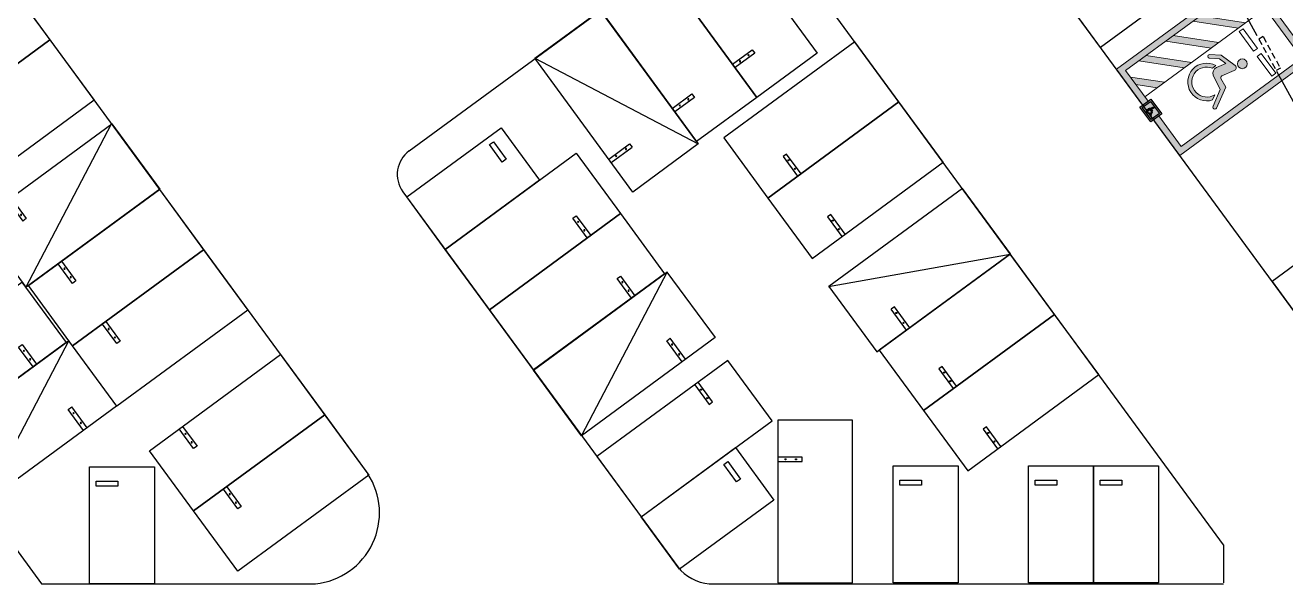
# Model space of a CAD drawing. Header units: millimetres. Extents: x 75184266 to 76346726, y -35850126 to -33679385.
# Drawn here: x 75362992 to 75401790, y -34629154 to -34611972 of the extents above; entities that cross this region are included whole.
import ezdxf

# ---------------------------------------------------------------- set-up
doc = ezdxf.new("R2010")
doc.units = ezdxf.units.MM
doc.header["$LTSCALE"] = 50
doc.header["$MEASUREMENT"] = 0
for name, pattern in [('HIDDEN2', [0.1875, 0.125, -0.0625]), ('XR-지하3층$0$H', [1.3, 0.8, -0.5]), ('XR-지하3층$0$HIDDEN2', [0.1875, 0.125, -0.0625])]:
    doc.linetypes.add(name, pattern=pattern)
for name, color, linetype in [('XR-지하3층$0$1HIDDEN2', 1, 'XR-지하3층$0$HIDDEN2'), ('XR-지하3층$0$5', 5, 'CONTINUOUS'), ('XR-지하3층$0$A-주차', 9, 'CONTINUOUS'), ('XR-지하3층$0$hat', 8, 'CONTINUOUS'), ('XR-지하3층$0$일반주차', 8, 'CONTINUOUS'), ('XR-지하3층$0$장애인', 11, 'CONTINUOUS'), ('XR-지하3층$0$확장형주차', 8, 'CONTINUOUS')]:
    doc.layers.add(name, color=color, linetype=linetype)
doc.layers.add('건축', color=8, linetype='CONTINUOUS', plot=False)

# ---------------------------------------------------------------- blocks, each defined once
blk = doc.blocks.new('XR-지하3층$0$일반형 주차')
at = {"layer": 'XR-지하3층$0$일반주차'}
for p, q in [((750, 3865), (0, 3865)), ((0, 3735), (750, 3735)), ((750, 3735), (750, 3865))]:
    blk.add_line(p, q, dxfattribs=at)
blk.add_lwpolyline([(2300, 5000), (0, 5000), (0, 0), (2300, 0)], close=True, dxfattribs=at)
for centre in [(238, 3800), (563, 3800)]:
    blk.add_circle(centre, 17.5, dxfattribs=at)
blk = doc.blocks.new('XR-지하3층$0$확장형 주차')
at = {"layer": 'XR-지하3층$0$확장형주차', "color": 7}
for p, q in [((0, 3965), (800, 3965)), ((800, 3835), (800, 3965)), ((0, 3835), (800, 3835))]:
    blk.add_line(p, q, dxfattribs=at)
blk.add_lwpolyline([(2500, 5100), (0, 0)], dxfattribs=at)
blk.add_lwpolyline([(2500, 5091), (0, 5091), (0, -9), (2500, -9)], close=True, dxfattribs=at)
for centre in [(238, 3900), (613, 3900)]:
    blk.add_circle(centre, 17.5, dxfattribs=at)
blk = doc.blocks.new('XR-지하3층$0$A$C73B52ADF')
at = {"layer": 'XR-지하3층$0$A-주차', "elevation": 0}
for points in [[(-2038, 2466), (-38, 2466), (-38, -1134), (-2038, -1134)], [(-1166, 2021), (-1166, 1871), (-1832, 1871), (-1832, 2021)]]:
    blk.add_lwpolyline(points, close=True, dxfattribs=at)
blk = doc.blocks.new('XR-지하3층$0$장애인 주차')
at = {"layer": 'XR-지하3층$0$5', "ltscale": 4}
h = blk.add_hatch(color=7, dxfattribs=at)
h.dxf.hatch_style = 1
h.paths.add_polyline_path([(3842, -695), (4402, -695), (4402, -1115), (3842, -1115)])
h.paths.add_polyline_path([(3892, -1065), (4352, -1065), (4352, -745), (3892, -745)], flags=16)
h.paths.add_polyline_path([(3982, -990), (3988, -973), (4011, -981), (4046, -898), (4136, -898), (4137, -881), (4072, -881), (4072, -863), (4138, -863), (4142, -810, -3.72247), (4161, -797), (4152, -916), (4058, -916), (4021, -1003)], flags=0)
h = blk.add_hatch(color=256, dxfattribs=at)
h.dxf.hatch_style = 1
h.paths.add_polyline_path([(4352, -1065), (4352, -745), (3892, -745), (3892, -1065)])
at = {"layer": 'XR-지하3층$0$hat'}
h = blk.add_hatch(color=7, dxfattribs=at)
edge = h.paths.add_edge_path()
edge.add_line((4161, -797), (4152, -916))
edge.add_line((4152, -916), (4058, -916))
edge.add_line((4058, -916), (4021, -1003))
edge.add_line((4021, -1003), (3982, -990))
edge.add_line((3982, -990), (3988, -973))
edge.add_line((3988, -973), (4011, -981))
edge.add_line((4011, -981), (4046, -898))
edge.add_line((4046, -898), (4136, -898))
edge.add_line((4136, -898), (4137, -881))
edge.add_line((4137, -881), (4072, -881))
edge.add_line((4072, -881), (4072, -863))
edge.add_line((4072, -863), (4138, -863))
edge.add_line((4138, -863), (4142, -810))
edge.add_arc((4140, -787), 22.8, -24.8827, 274.9698, ccw=False)
edge = h.paths.add_edge_path()
edge.add_line((4048, -981), (4058, -958))
edge.add_arc((4127, -942), 71.5, 192.8781, 416.1688)
edge.add_line((4167, -882), (4169, -863))
edge.add_arc((4127, -942), 89.2, 206.535, 422.4866, ccw=False)
at = {"layer": 'XR-지하3층$0$장애인', "lineweight": 5, "true_color": 0xffffff}
blk.add_hatch(color=7, dxfattribs=at).paths.add_polyline_path([(2472, 3995), (2472, -1005), (3842, -1005), (3842, -805), (2672, -805), (2672, 3795), (5572, 3795), (5572, -805), (4402, -805), (4402, -1005), (5772, -1005), (5772, 3995)])
h = blk.add_hatch(color=7, dxfattribs=at)
h.paths.add_polyline_path([(5572, 2795), (5572, 3078), (4855, 3795), (4572, 3795)])
h.paths.add_polyline_path([(4572, 3045), (4572, 2762), (5572, 1762), (5572, 2045)])
h.paths.add_polyline_path([(4572, 2012), (4572, 1729), (5572, 729), (5572, 1012)])
h.paths.add_polyline_path([(5572, -304), (5572, -21), (4572, 979), (4572, 696)])
h.paths.add_polyline_path([(4572, -54), (4572, -336), (5041, -805), (5323, -805)])
h = blk.add_hatch(color=7, dxfattribs=at)
h.paths.add_polyline_path([(3763, 2216, -1), (3463, 2216, -1)])
h.paths.add_polyline_path([(3992, 1503, -0.343093), (3870, 1283), (3381, 1194), (3090, 708, -0.931653), (2987, 770), (3330, 1379), (3639, 1415, 0.446048), (3689, 1485), (3600, 1888, -0.596144), (3699, 2009), (4214, 1851), (4443, 1569, -0.883364), (4355, 1493), (4151, 1741), (3925, 1810)])
h.paths.add_polyline_path([(4053, 1393), (4055, 1528, -1.526545), (3257, 820), (3348, 969, 1.638056)])
at = {"layer": 'XR-지하3층$0$1HIDDEN2', "color": 11}
for points in [[(4161, -797), (4152, -916), (4058, -916), (4021, -1003), (3982, -990), (3988, -973), (4011, -981), (4046, -898), (4136, -898), (4137, -881), (4072, -881), (4072, -863), (4138, -863), (4142, -810)], [(4167, -882), (4169, -863)]]:
    blk.add_lwpolyline(points, dxfattribs=at)
for centre, radius, start, end in [((4140, -787), 22.8, 335.1173, 274.9698), ((4127, -942), 89.2, 206.535, 62.4866), ((4127, -942), 71.5, 192.8781, 56.1688)]:
    blk.add_arc(centre, radius, start, end, dxfattribs=at)
at = {"layer": 'XR-지하3층$0$5', "lineweight": 5}
for p, q in [((4572, 3795), (4572, -805)), ((5572, 2795), (4572, 3795)), ((5572, 3078), (4855, 3795)), ((5572, 2045), (4572, 3045)), ((5572, 1762), (4572, 2762)), ((5572, 1012), (4572, 2012)), ((5572, 729), (4572, 1729)), ((5572, -21), (4572, 979)), ((5572, -304), (4572, 696)), ((5323, -805), (4572, -54)), ((5041, -805), (4572, -336))]:
    blk.add_line(p, q, dxfattribs=at)
at = {"layer": 'XR-지하3층$0$5', "ltscale": 4}
for p, q in [((4165, -1005), (4165, -805)), ((4165, -805), (4165, -905))]:
    blk.add_line(p, q, dxfattribs=at)
at = {"layer": 'XR-지하3층$0$5', "lineweight": 5}
for points in [[(3842, -1005), (2472, -1005), (2472, 3995), (5772, 3995), (5772, -1005), (4402, -1005)], [(3842, -805), (2672, -805), (2672, 3795), (5572, 3795), (5572, -805), (4402, -805)]]:
    blk.add_lwpolyline(points, dxfattribs=at)
at = {"layer": 'XR-지하3층$0$5', "ltscale": 4}
for points in [[(3842, -695), (3842, -1115), (4402, -1115), (4402, -695)], [(3892, -745), (3892, -1065), (4352, -1065), (4352, -745)]]:
    blk.add_lwpolyline(points, close=True, dxfattribs=at)
at = {"layer": 'XR-지하3층$0$장애인', "color": 8, "lineweight": 5}
for p, q in [((3699, 2009, 0), (4214, 1851, 0)), ((3689, 1485), (3600, 1888, 0)), ((3925, 1810, 0), (4151, 1741, 0)), ((4151, 1741, 0), (4355, 1493, 0)), ((4214, 1851, 0), (4443, 1569, 0)), ((4055, 1528), (4053, 1393)), ((3348, 969), (3257, 820))]:
    blk.add_line(p, q, dxfattribs=at)
at = {"layer": 'XR-지하3층$0$장애인', "color": 7, "lineweight": 5}
for points in [[(3523, 2720), (2773, 2720), (2773, 2870), (3523, 2870)], [(4473, 2720), (3723, 2720), (3723, 2870), (4473, 2870)]]:
    blk.add_lwpolyline(points, close=True, dxfattribs=at)
at = {"layer": 'XR-지하3층$0$장애인', "color": 8, "lineweight": 5, "extrusion": (0.976964, 0.213404, 0), "elevation": 4221}
blk.add_lwpolyline([(617, 0), (931, 0)], dxfattribs=at)
at = {"layer": 'XR-지하3층$0$장애인', "color": 8, "lineweight": 5}
for points in [[(3094, 715, -1.000002), (2987, 770), (3330, 1379), (3640, 1415)], [(3992, 1503, -0.343093), (3870, 1283), (3381, 1194), (3094, 715)]]:
    blk.add_lwpolyline(points, format="xyb", dxfattribs=at)
blk.add_circle((3613, 2216), 150, dxfattribs=at)
for centre, radius, start, end in [((3682, 1922, 0), 88.4, 79.1143, 202.3185), ((4394, 1537, 0), 58.8, 227.9655, 33.7904), ((3810, 1000), 582, 198.006, 65.0949), ((3809, 1000), 462, 183.8525, 58.2396), ((3632, 1473), 57.7, 276.2786, 12.4353)]:
    blk.add_arc(centre, radius, start, end, dxfattribs=at)

msp = doc.modelspace()

# ---------------------------------------------------------------- linework, layer by layer
at = {"layer": '건축'}
for p, q in [((75350450.6, -34594279.9), (75373539.3, -34625772.5)), ((75342305.2, -34600251.7), (75363494.5, -34629153.6)), ((75399868.5, -34627953.5), (75399868.5, -34629124.3))]:
    msp.add_line(p, q, dxfattribs=at)
at = {"layer": '건축', "ltscale": 2}
for p, q in [((75408188.7, -34629153.6), (75390234.1, -34604667.4, 0)), ((75374811.7, -34615834.7), (75385328.7, -34608124.2)), ((75399868.5, -34627953.5), (75385328.7, -34608124.2, 0)), ((75374618, -34617092.7), (75383079.4, -34628633.8)), ((75363494.5, -34629153.6), (75371926.4, -34629153.6)), ((75384047.2, -34629153.6), (75399868.5, -34629153.6))]:
    msp.add_line(p, q, dxfattribs=at)
at = {"layer": '건축', "linetype": 'HIDDEN2', "ltscale": 30}
for p, q in [((75401094.2, -34612323.8), (75400962.7, -34612396)), ((75400962.7, -34612396), (75401494.5, -34613364.6)), ((75401094.2, -34612323.8), (75401626, -34613292.4)), ((75401626, -34613292.4), (75401494.5, -34613364.6))]:
    msp.add_line(p, q, dxfattribs=at)
at = {"layer": '건축', "linetype": 'XR-지하3층$0$H', "ltscale": 50}
msp.add_lwpolyline([(75402473.8, -34615148.5), (75399632.1, -34609972.2), (75395547.6, -34605707.7), (75395150.4, -34606088.1), (75390979.5, -34601733.4), (75389236.4, -34599913.5), (75387725, -34598335.5), (75388653, -34597446.7), (75387667.3, -34596417.6), (75393387, -34590939.3), (75396091.6, -34593763), (75396958.2, -34592933), (75402395, -34598609.3), (75401438.1, -34599525.8), (75402866.4, -34601017.1)], dxfattribs=at)
at = {"layer": '건축', "ltscale": 2}
for centre, radius, start, end in [((75375343.8, -34616560.5, 0), 900, 126.24702, 216.24693), ((75384147.4, -34627806.2, 0), 1351.1, 217.77353, 265.74661)]:
    msp.add_arc(centre, radius, start, end, dxfattribs=at)
at = {"layer": '건축'}
msp.add_arc((75371705.9, -34626973.1), 2191.6, 275.77414, 33.21823, dxfattribs=at)

# ---------------------------------------------------------------- block references
at = {"layer": '건축', "xscale": -1}
for name, p, rotation in [('XR-지하3층$0$일반형 주차', (75382553.9, -34610158.5), 216.2469333580253), ('XR-지하3층$0$일반형 주차', (75380699, -34611518.4), 216.2469333580253), ('XR-지하3층$0$일반형 주차', (75362394.2, -34610570.7), 126.2469333594608), ('XR-지하3층$0$장애인 주차', (75400803.2, -34617383, 0), 306.2469333594607), ('XR-지하3층$0$확장형 주차', (75378682.8, -34612996.6), 216.2469333580253), ('XR-지하3층$0$일반형 주차', (75363754.1, -34612425.6), 126.2469333594608), ('XR-지하3층$0$확장형 주차', (75365646.1, -34615006.3), 126.2469333594608), ('XR-지하3층$0$일반형 주차', (75377278.7, -34620721.8), 306.2469333594607), ('XR-지하3층$0$일반형 주차', (75367124.3, -34617022.5), 126.2469333594608), ('XR-지하3층$0$일반형 주차', (75378638.6, -34622576.7), 306.2469333594607), ('XR-지하3층$0$일반형 주차', (75368484.2, -34618877.4), 126.2469333594608), ('XR-지하3층$0$일반형 주차', (75360220.5, -34624687.9), 306.2469333594607), ('XR-지하3층$0$확장형 주차', (75380116.8, -34624592.9), 306.2469333594607), ('XR-지하3층$0$확장형 주차', (75361698.7, -34626704.1), 306.2469333594607), ('XR-지하3층$0$일반형 주차', (75370849.3, -34622103.3), 126.2469333594608), ('XR-지하3층$0$일반형 주차', (75372209.2, -34623958.2), 126.2469333594608)]:
    msp.add_blockref(name, p, dxfattribs=dict(at, rotation=rotation))
at = {"layer": '건축'}
for name, p, rotation in [('XR-지하3층$0$A$C73B52ADF', (75397028.2, -34612015.3, 0), 306.2476159917877), ('XR-지하3층$0$일반형 주차', (75389881.9, -34614333.6), 126.2469333594607), ('XR-지하3층$0$일반형 주차', (75391241.8, -34616188.5), 126.2469333594607), ('XR-지하3층$0$A$C73B52ADF', (75376855.9, -34618226.5, 0), 306.2476159917877), ('XR-지하3층$0$확장형 주차', (75393311.7, -34619010.9), 126.2469333594607), ('XR-지하3층$0$일반형 주차', (75401367.7, -34619851.3), 306.2469333594607), ('XR-지하3층$0$일반형 주차', (75394671.6, -34620865.8), 126.2469333594607), ('XR-지하3층$0$일반형 주차', (75396031.6, -34622720.7), 126.2469333594607), ('XR-지하3층$0$일반형 주차', (75380587.6, -34625238.6), 306.2469333594607), ('XR-지하3층$0$A$C73B52ADF', (75384067.2, -34628066.1, 0), 306.2476159917877), ('XR-지하3층$0$A$C73B52ADF', (75367010.1, -34628019.2, 0), 0.0006821651433227905), ('XR-지하3층$0$A$C73B52ADF', (75391745.9, -34627989.9, 0), 0.0006821651433227905), ('XR-지하3층$0$A$C73B52ADF', (75395906.2, -34627989.9, 0), 0.0006821651433227905), ('XR-지하3층$0$A$C73B52ADF', (75397906.2, -34627989.9, 0), 0.0006821651433227905)]:
    msp.add_blockref(name, p, dxfattribs=dict(at, rotation=rotation))
msp.add_blockref('XR-지하3층$0$일반형 주차', (75386154.1, -34629124.3), dxfattribs=at)

doc.saveas('drawing.dxf')
